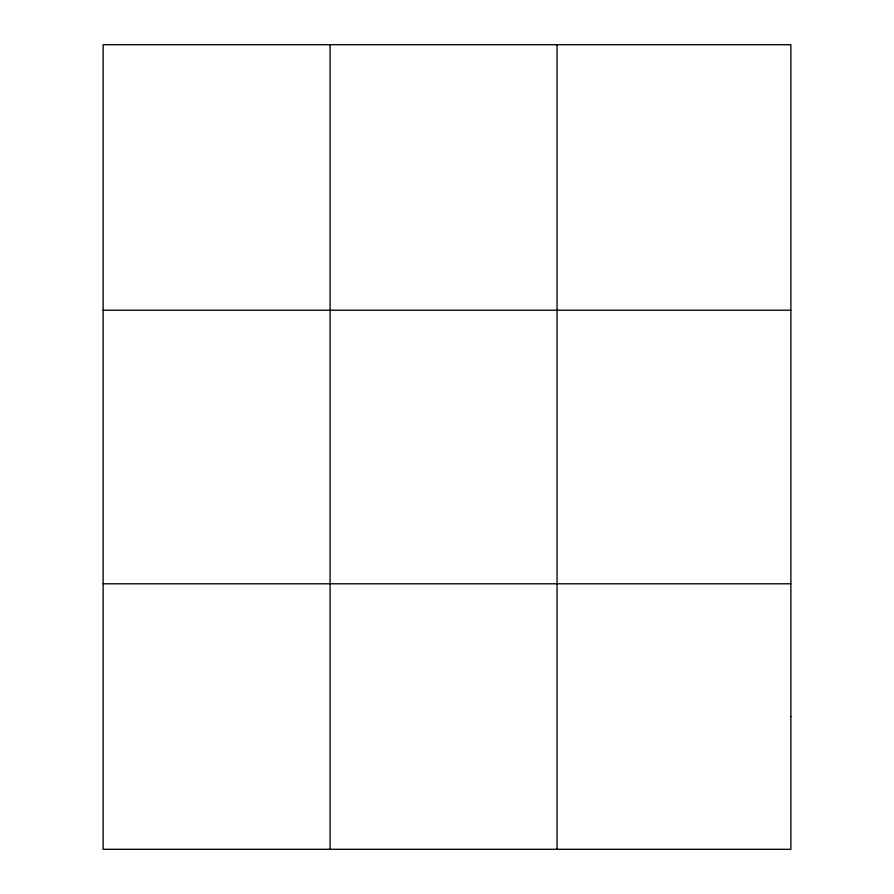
<?xml version="1.0" encoding="UTF-8"?>
<svg xmlns="http://www.w3.org/2000/svg" width="894" height="894" viewBox="0 0 894 894"><rect width="100%" height="100%" fill="white"/><g stroke="black" fill="none" stroke-linecap="round" stroke-linejoin="round"><path stroke-width="1.34" d="M330.087 849.3L330.087 44.7M557.04 849.3L557.04 44.7M103.134 310.218L790.866 310.218M103.134 583.782L790.866 583.782M790.866 716.541L790.866 849.3L103.134 849.3L103.134 44.7L790.866 44.7L790.866 716.541"/></g></svg>
